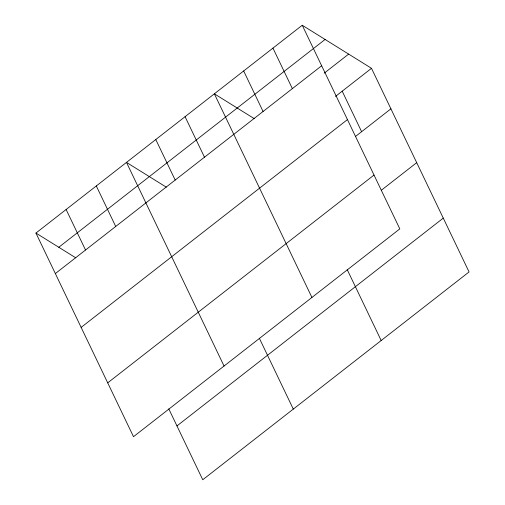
<?xml version="1.0" encoding="UTF-8"?>
<svg xmlns="http://www.w3.org/2000/svg" width="505" height="505" viewBox="0 0 505 505"><rect width="100%" height="100%" fill="white"/><g stroke="black" fill="none" stroke-linecap="round" stroke-linejoin="round"><path stroke-width="0.76" d="M302.249 25.25L399.808 228.879L133.503 436.686L35.937 233.057L302.249 25.25L371.497 68.314L469.063 271.942L202.751 479.75L168.784 408.861M58.795 247.267L325.1 39.459M55.348 273.571L321.66 65.764M324.235 73.156L348.646 54.104M335.49 96.411L371.497 68.314M81.141 327.398L347.453 119.59M355.514 136.451L390.908 108.828M107.71 382.853L374.022 175.052M381.3 190.278L416.701 162.66M176.958 425.923L443.27 218.116M254.223 118.612L214.366 93.829L311.926 297.451M166.341 187.191L126.484 162.402L224.05 366.03M35.937 233.057L75.794 257.84M342.207 91.178L361.618 131.691M272.952 48.108L292.363 88.621M347.213 269.626L381.18 340.522M243.662 70.965L263.073 111.479M185.07 116.687L204.481 157.2M259.33 338.205L293.298 409.094M155.78 139.544L175.191 180.058M96.303 185.954L115.714 226.467M66.123 209.506L85.534 250.019"/></g></svg>
